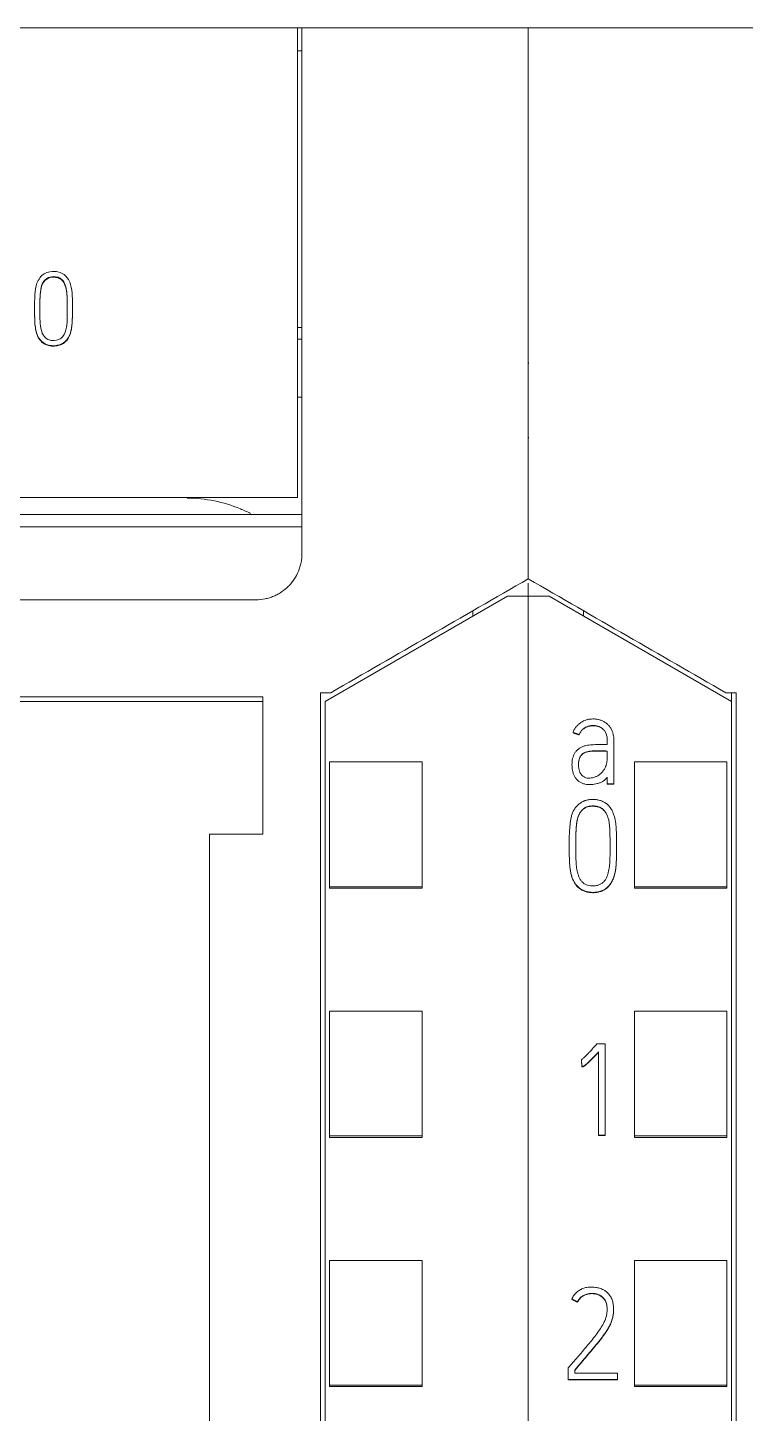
# Model space of a CAD drawing. Header units: millimetres. Extents: x 4134 to 7422, y 1400 to 3585.
# Drawn here: x 6031.81 to 6047.35, y 3342.76 to 3372.78 of the extents above; entities that cross this region are included whole.
import ezdxf

# ---------------------------------------------------------------- set-up
doc = ezdxf.new("R2010")
doc.units = ezdxf.units.MM
doc.layers.add('000-PI-Oprema', color=30, linetype='Continuous', lineweight=5)

# ---------------------------------------------------------------- blocks, each defined once
blk = doc.blocks.new('S7-1500 DQ HF - 6ES7522-1BL01-0AB0')
at = {"layer": '000-PI-Oprema', "color": 0, "linetype": 'ByBlock', "lineweight": 0}
for p, q in [((4.9, 147), (0, 147)), ((0, 134.961), (0, 134.681)), ((0, 134.681), (0, 21.262)), ((0.45, 134.681), (0, 134.681)), ((0.45, 134.681), (4.4, 132.4)), ((1.2, 134.248), (1.2, 134.365)), ((4.5, 132.586), (4.278, 132.586)), ((4.5, 132.586), (4.278, 132.586)), ((4.4, 132.586), (4.4, 132.4)), ((4.4, 132.4), (4.4, 23.585)), ((0.97, 131.724), (0.97, 131.717)), ((1.103, 131.679), (1.103, 131.673)), ((1.854, 131.523), (1.854, 131.529)), ((1.711, 131.324), (1.711, 131.186)), ((0.947, 131.034), (0.947, 131.028)), ((2.3, 128.383), (2.3, 131.086)), ((4.3, 131.086), (2.3, 131.086)), ((4.3, 128.383), (4.3, 131.086)), ((1.711, 130.755), (1.711, 130.612)), ((1.711, 130.612), (1.711, 130.605)), ((1.711, 130.612), (1.852, 130.612)), ((1.852, 130.605), (1.711, 130.605)), ((1.852, 130.612), (1.852, 130.605)), ((0.888, 129.28), (0.888, 129.273)), ((1.912, 129.232), (1.912, 129.238)), ((2.3, 128.349), (2.3, 128.383)), ((4.3, 128.383), (2.3, 128.383)), ((4.3, 128.349), (2.3, 128.349)), ((4.3, 128.349), (4.3, 128.383)), ((2.3, 122.981), (2.3, 125.684)), ((4.3, 125.684), (2.3, 125.684)), ((4.3, 122.981), (4.3, 125.684)), ((1.664, 124.977), (1.489, 124.977)), ((1.664, 122.995), (1.664, 124.977)), ((1.153, 124.632), (1.153, 124.626)), ((1.525, 124.806), (1.525, 122.995)), ((1.161, 124.485), (1.161, 124.479)), ((1.525, 122.995), (1.525, 122.989)), ((1.525, 122.995), (1.664, 122.995)), ((1.664, 122.989), (1.525, 122.989)), ((1.664, 122.995), (1.664, 122.989)), ((4.3, 122.981), (2.3, 122.981)), ((2.3, 122.949), (2.3, 122.981)), ((4.3, 122.949), (2.3, 122.949)), ((4.3, 122.949), (4.3, 122.981)), ((2.3, 117.58), (2.3, 120.283)), ((4.3, 120.283), (2.3, 120.283)), ((4.3, 117.58), (4.3, 120.283)), ((0.942, 119.448), (0.942, 119.442)), ((1.067, 119.385), (1.067, 119.378)), ((1.849, 119.217), (1.849, 119.223)), ((0.867, 117.957), (0.867, 117.703)), ((1.006, 117.841), (1.006, 117.907)), ((1.933, 117.841), (1.006, 117.841)), ((1.933, 117.703), (1.933, 117.841)), ((0.867, 117.703), (1.933, 117.703)), ((0.867, 117.703), (0.867, 117.697)), ((1.933, 117.697), (0.867, 117.697)), ((1.933, 117.703), (1.933, 117.697)), ((4.3, 117.58), (2.3, 117.58)), ((2.3, 117.549), (2.3, 117.58)), ((4.3, 117.549), (2.3, 117.549)), ((4.3, 117.549), (4.3, 117.58))]:
    blk.add_line(p, q, dxfattribs=at)
blk.add_polyline3d([(0.97, 131.717, 0), (0.973, 131.717, 0), (0.975, 131.716, 0), (0.978, 131.715, 0), (0.981, 131.714, 0), (0.983, 131.713, 0), (0.986, 131.712, 0), (0.989, 131.711, 0), (0.991, 131.71, 0), (0.994, 131.709, 0), (0.997, 131.709, 0), (0.999, 131.708, 0), (1.002, 131.707, 0), (1.005, 131.706, 0), (1.007, 131.705, 0), (1.01, 131.704, 0), (1.013, 131.703, 0), (1.015, 131.702, 0), (1.018, 131.702, 0), (1.021, 131.701, 0), (1.023, 131.7, 0), (1.026, 131.699, 0), (1.029, 131.698, 0), (1.031, 131.697, 0), (1.034, 131.696, 0), (1.037, 131.695, 0), (1.039, 131.694, 0), (1.042, 131.694, 0), (1.045, 131.693, 0), (1.047, 131.692, 0), (1.05, 131.691, 0), (1.053, 131.69, 0), (1.055, 131.689, 0), (1.058, 131.688, 0), (1.061, 131.687, 0), (1.063, 131.687, 0), (1.066, 131.686, 0), (1.069, 131.685, 0), (1.071, 131.684, 0), (1.074, 131.683, 0), (1.077, 131.682, 0), (1.079, 131.681, 0), (1.082, 131.68, 0), (1.085, 131.679, 0), (1.087, 131.679, 0), (1.09, 131.678, 0), (1.093, 131.677, 0), (1.095, 131.676, 0), (1.098, 131.675, 0), (1.101, 131.674, 0), (1.103, 131.673, 0)], dxfattribs=at)
for points, knots in [([(0, 147), (0, 145.915), (0, 142.31), (0, 138.328), (0, 135.43), (0, 135.056)], [0, 0, 0, 0, 0.272684, 0.906013, 1, 1, 1, 1]), ([(4.5, 132.586), (4.5, 129.542), (4.5, 119.972), (4.5, 105.802), (4.5, 91.235), (4.5, 77.025), (4.5, 62.731), (4.5, 47.245), (4.5, 34.605), (4.5, 26.64), (4.5, 23.299)], [0, 0, 0, 0, 0.083934, 0.263736, 0.389889, 0.484142, 0.653794, 0.78188, 0.908517, 1, 1, 1, 1]), ([(1.852, 130.612), (1.852, 130.704), (1.852, 130.797), (1.852, 130.936), (1.852, 130.983), (1.852, 131.076), (1.852, 131.122), (1.852, 131.191), (1.852, 131.215), (1.852, 131.261), (1.852, 131.307), (1.851, 131.354), (1.852, 131.4), (1.852, 131.423), (1.854, 131.493), (1.856, 131.539), (1.852, 131.609), (1.849, 131.632), (1.841, 131.678), (1.836, 131.7), (1.822, 131.745), (1.814, 131.766), (1.798, 131.797), (1.792, 131.808), (1.78, 131.827), (1.774, 131.837), (1.753, 131.865), (1.738, 131.882), (1.712, 131.906), (1.704, 131.914), (1.685, 131.928), (1.676, 131.935), (1.647, 131.955), (1.627, 131.966), (1.595, 131.981), (1.584, 131.985), (1.562, 131.993), (1.551, 131.997), (1.517, 132.006), (1.494, 132.011), (1.46, 132.016), (1.448, 132.017), (1.425, 132.019), (1.413, 132.019), (1.378, 132.019), (1.355, 132.017), (1.32, 132.012), (1.309, 132.01), (1.286, 132.005), (1.275, 132.002), (1.219, 131.986), (1.177, 131.966), (1.118, 131.927), (1.1, 131.913), (1.066, 131.882), (1.05, 131.865), (1.028, 131.837), (1.022, 131.828), (1.009, 131.808), (0.991, 131.778), (0.978, 131.746), (0.97, 131.724)], [0, 0, 0, 0, 0.125, 0.125, 0.1875, 0.1875, 0.25, 0.25, 0.28125, 0.28125, 0.3125, 0.34375, 0.34375, 0.375, 0.375, 0.4375, 0.4375, 0.46875, 0.46875, 0.5, 0.5, 0.53125, 0.53125, 0.546875, 0.546875, 0.5625, 0.5625, 0.59375, 0.59375, 0.609375, 0.609375, 0.625, 0.625, 0.65625, 0.65625, 0.671875, 0.671875, 0.6875, 0.6875, 0.71875, 0.71875, 0.734375, 0.734375, 0.75, 0.75, 0.78125, 0.78125, 0.796875, 0.796875, 0.8125, 0.8125, 0.875, 0.875, 0.90625, 0.90625, 0.9375, 0.9375, 0.953125, 0.953125, 0.96875, 1, 1, 1, 1]), ([(1.103, 131.679), (1.11, 131.699), (1.118, 131.717), (1.134, 131.744), (1.14, 131.752), (1.152, 131.769), (1.159, 131.776), (1.181, 131.798), (1.197, 131.81), (1.231, 131.833), (1.249, 131.842), (1.287, 131.858), (1.306, 131.864), (1.347, 131.873), (1.367, 131.876), (1.397, 131.878), (1.408, 131.878), (1.428, 131.877), (1.438, 131.876), (1.469, 131.873), (1.489, 131.869), (1.518, 131.86), (1.528, 131.857), (1.547, 131.849), (1.556, 131.845), (1.583, 131.83), (1.6, 131.818), (1.623, 131.798), (1.631, 131.791), (1.645, 131.776), (1.657, 131.76), (1.668, 131.743), (1.678, 131.725), (1.683, 131.716), (1.695, 131.687), (1.7, 131.668), (1.706, 131.638), (1.707, 131.628), (1.709, 131.607), (1.71, 131.597), (1.711, 131.566), (1.711, 131.546), (1.711, 131.505), (1.711, 131.485), (1.711, 131.464)], [0, 0, 0, 0, 0.0625, 0.0625, 0.09375, 0.09375, 0.125, 0.125, 0.1875, 0.1875, 0.25, 0.25, 0.3125, 0.3125, 0.375, 0.375, 0.40625, 0.40625, 0.4375, 0.4375, 0.5, 0.5, 0.53125, 0.53125, 0.5625, 0.5625, 0.625, 0.625, 0.65625, 0.65625, 0.6875, 0.71875, 0.71875, 0.75, 0.75, 0.8125, 0.8125, 0.84375, 0.84375, 0.875, 0.875, 0.9375, 0.9375, 1, 1, 1, 1]), ([(1.711, 131.551), (1.711, 131.561), (1.711, 131.57), (1.71, 131.59), (1.709, 131.601), (1.707, 131.621), (1.706, 131.631), (1.7, 131.661), (1.695, 131.681), (1.683, 131.709), (1.679, 131.718), (1.669, 131.736), (1.658, 131.753), (1.645, 131.769), (1.631, 131.784), (1.624, 131.792), (1.601, 131.812), (1.584, 131.824), (1.557, 131.838), (1.548, 131.842), (1.529, 131.85), (1.509, 131.857), (1.489, 131.862), (1.469, 131.866), (1.459, 131.868), (1.428, 131.871), (1.408, 131.872), (1.377, 131.87), (1.367, 131.869), (1.347, 131.867), (1.337, 131.865), (1.307, 131.858), (1.287, 131.852), (1.259, 131.84), (1.25, 131.836), (1.231, 131.826), (1.222, 131.821), (1.197, 131.804), (1.181, 131.792), (1.159, 131.77), (1.152, 131.762), (1.14, 131.746), (1.128, 131.729), (1.119, 131.711), (1.11, 131.693), (1.107, 131.683), (1.103, 131.673)], [0, 0, 0, 0, 0.033132, 0.033132, 0.067663, 0.067663, 0.102194, 0.102194, 0.171256, 0.171256, 0.205787, 0.205787, 0.240318, 0.274849, 0.274849, 0.30938, 0.30938, 0.378442, 0.378442, 0.412973, 0.412973, 0.447504, 0.482035, 0.482035, 0.516566, 0.516566, 0.585628, 0.585628, 0.620159, 0.620159, 0.65469, 0.65469, 0.723752, 0.723752, 0.758283, 0.758283, 0.792814, 0.792814, 0.861876, 0.861876, 0.896407, 0.896407, 0.930938, 0.965469, 0.965469, 1, 1, 1, 1]), ([(1.711, 131.464), (1.667, 131.465), (1.623, 131.465), (1.556, 131.465), (1.534, 131.464), (1.49, 131.464), (1.446, 131.463), (1.402, 131.461), (1.358, 131.457), (1.336, 131.455), (1.293, 131.449), (1.271, 131.446), (1.239, 131.438), (1.228, 131.436), (1.207, 131.429), (1.196, 131.426), (1.165, 131.414), (1.146, 131.405), (1.108, 131.383), (1.09, 131.37), (1.057, 131.341), (1.041, 131.326), (1.015, 131.292), (1.003, 131.273), (0.984, 131.233), (0.976, 131.213), (0.963, 131.171), (0.958, 131.15), (0.953, 131.118), (0.951, 131.107), (0.949, 131.085), (0.947, 131.052), (0.947, 131.02), (0.949, 130.977), (0.951, 130.955), (0.955, 130.923), (0.957, 130.912), (0.961, 130.89), (0.964, 130.88), (0.972, 130.848), (0.979, 130.827), (0.992, 130.797), (0.996, 130.787), (1.007, 130.768), (1.012, 130.758), (1.03, 130.731), (1.044, 130.714), (1.067, 130.69), (1.075, 130.683), (1.092, 130.669), (1.101, 130.662), (1.128, 130.644), (1.148, 130.634), (1.178, 130.622), (1.189, 130.618), (1.21, 130.612), (1.221, 130.609), (1.253, 130.602), (1.275, 130.599), (1.318, 130.597), (1.341, 130.597), (1.385, 130.6), (1.406, 130.602), (1.45, 130.609), (1.471, 130.613), (1.503, 130.62), (1.514, 130.623), (1.535, 130.629), (1.546, 130.633), (1.577, 130.644), (1.596, 130.653), (1.624, 130.671), (1.633, 130.677), (1.651, 130.691), (1.659, 130.698), (1.683, 130.721), (1.697, 130.738), (1.711, 130.755)], [0, 0, 0, 0, 0.0625, 0.0625, 0.09375, 0.09375, 0.125, 0.15625, 0.15625, 0.1875, 0.1875, 0.21875, 0.21875, 0.234375, 0.234375, 0.25, 0.25, 0.28125, 0.28125, 0.3125, 0.3125, 0.34375, 0.34375, 0.375, 0.375, 0.40625, 0.40625, 0.4375, 0.4375, 0.453125, 0.453125, 0.46875, 0.5, 0.5, 0.53125, 0.53125, 0.546875, 0.546875, 0.5625, 0.5625, 0.59375, 0.59375, 0.609375, 0.609375, 0.625, 0.625, 0.65625, 0.65625, 0.671875, 0.671875, 0.6875, 0.6875, 0.71875, 0.71875, 0.734375, 0.734375, 0.75, 0.75, 0.78125, 0.78125, 0.8125, 0.8125, 0.84375, 0.84375, 0.875, 0.875, 0.890625, 0.890625, 0.90625, 0.90625, 0.9375, 0.9375, 0.953125, 0.953125, 0.96875, 0.96875, 1, 1, 1, 1]), ([(1.711, 131.186), (1.712, 131.146), (1.708, 131.107), (1.698, 131.06), (1.696, 131.05), (1.691, 131.031), (1.688, 131.022), (1.678, 130.994), (1.671, 130.976), (1.654, 130.941), (1.644, 130.924), (1.628, 130.9), (1.622, 130.892), (1.61, 130.876), (1.603, 130.869), (1.583, 130.847), (1.569, 130.833), (1.539, 130.809), (1.522, 130.798), (1.497, 130.784), (1.488, 130.779), (1.47, 130.771), (1.461, 130.767), (1.433, 130.756), (1.414, 130.75), (1.376, 130.741), (1.356, 130.738), (1.327, 130.736), (1.317, 130.736), (1.297, 130.736), (1.287, 130.737), (1.258, 130.742), (1.239, 130.748), (1.212, 130.761), (1.203, 130.765), (1.187, 130.776), (1.179, 130.782), (1.165, 130.796), (1.158, 130.803), (1.145, 130.818), (1.14, 130.826), (1.129, 130.843), (1.124, 130.852), (1.116, 130.87), (1.113, 130.879), (1.103, 130.907), (1.099, 130.926), (1.094, 130.955), (1.093, 130.965), (1.09, 130.984), (1.086, 131.033), (1.088, 131.081), (1.099, 131.13), (1.102, 131.139), (1.107, 131.158), (1.111, 131.168), (1.122, 131.195), (1.132, 131.212), (1.15, 131.236), (1.156, 131.244), (1.17, 131.257), (1.178, 131.264), (1.194, 131.275), (1.203, 131.281), (1.22, 131.29), (1.229, 131.294), (1.257, 131.306), (1.276, 131.311), (1.315, 131.32), (1.334, 131.322), (1.374, 131.326), (1.394, 131.327), (1.433, 131.328), (1.453, 131.328), (1.513, 131.329), (1.552, 131.33), (1.631, 131.329), (1.671, 131.326), (1.711, 131.324)], [0, 0, 0, 0, 0.0625, 0.0625, 0.078125, 0.078125, 0.09375, 0.09375, 0.125, 0.125, 0.15625, 0.15625, 0.171875, 0.171875, 0.1875, 0.1875, 0.21875, 0.21875, 0.25, 0.25, 0.265625, 0.265625, 0.28125, 0.28125, 0.3125, 0.3125, 0.34375, 0.34375, 0.359375, 0.359375, 0.375, 0.375, 0.40625, 0.40625, 0.421875, 0.421875, 0.4375, 0.4375, 0.453125, 0.453125, 0.46875, 0.46875, 0.484375, 0.484375, 0.5, 0.5, 0.53125, 0.53125, 0.546875, 0.546875, 0.5625, 0.625, 0.625, 0.640625, 0.640625, 0.65625, 0.65625, 0.6875, 0.6875, 0.703125, 0.703125, 0.71875, 0.71875, 0.734375, 0.734375, 0.75, 0.75, 0.78125, 0.78125, 0.8125, 0.8125, 0.84375, 0.84375, 0.875, 0.875, 0.9375, 0.9375, 1, 1, 1, 1]), ([(1.711, 131.317), (1.672, 131.32), (1.633, 131.322), (1.556, 131.324), (1.518, 131.323), (1.46, 131.322), (1.441, 131.322), (1.402, 131.321), (1.383, 131.32), (1.344, 131.317), (1.325, 131.315), (1.297, 131.31), (1.287, 131.307), (1.268, 131.302), (1.258, 131.299), (1.23, 131.289), (1.212, 131.281), (1.187, 131.264), (1.179, 131.258), (1.164, 131.245), (1.157, 131.238), (1.144, 131.223), (1.139, 131.215), (1.128, 131.198), (1.123, 131.19), (1.115, 131.172), (1.111, 131.163), (1.105, 131.144), (1.102, 131.134), (1.091, 131.093), (1.088, 131.061), (1.088, 131.028)], [0, 0, 0, 0, 0.14645, 0.14645, 0.292901, 0.292901, 0.366126, 0.366126, 0.439351, 0.439351, 0.512576, 0.512576, 0.549189, 0.549189, 0.585802, 0.585802, 0.659027, 0.659027, 0.695639, 0.695639, 0.732252, 0.732252, 0.768865, 0.768865, 0.805477, 0.805477, 0.84209, 0.84209, 0.878702, 0.878702, 1, 1, 1, 1]), ([(1.229, 130.248), (1.254, 130.257), (1.28, 130.264), (1.333, 130.274), (1.36, 130.276), (1.414, 130.277), (1.441, 130.275), (1.495, 130.268), (1.521, 130.262), (1.573, 130.247), (1.598, 130.238), (1.635, 130.22), (1.647, 130.214), (1.67, 130.2), (1.681, 130.192), (1.713, 130.168), (1.733, 130.15), (1.759, 130.119), (1.767, 130.109), (1.783, 130.087), (1.791, 130.076), (1.812, 130.041), (1.824, 130.017), (1.845, 129.968), (1.854, 129.943), (1.866, 129.905), (1.869, 129.892), (1.876, 129.866), (1.885, 129.827), (1.899, 129.736), (1.905, 129.657), (1.909, 129.551), (1.91, 129.499), (1.912, 129.393), (1.912, 129.34), (1.912, 129.234), (1.912, 129.129), (1.91, 129.023), (1.907, 128.917), (1.905, 128.865), (1.893, 128.76), (1.885, 128.708), (1.868, 128.643), (1.864, 128.63), (1.856, 128.604), (1.851, 128.591), (1.837, 128.553), (1.826, 128.529), (1.808, 128.493), (1.801, 128.481), (1.787, 128.458), (1.78, 128.447), (1.756, 128.414), (1.739, 128.394), (1.71, 128.366), (1.7, 128.357), (1.678, 128.341), (1.667, 128.333), (1.632, 128.312), (1.608, 128.3), (1.57, 128.286), (1.557, 128.282), (1.531, 128.274), (1.518, 128.271), (1.478, 128.264), (1.451, 128.261), (1.397, 128.259), (1.37, 128.26), (1.316, 128.266), (1.289, 128.271), (1.25, 128.281), (1.237, 128.285), (1.212, 128.295), (1.199, 128.3), (1.162, 128.317), (1.139, 128.33), (1.106, 128.354), (1.096, 128.363), (1.076, 128.381), (1.066, 128.391), (1.039, 128.421), (1.023, 128.442), (1.001, 128.477), (0.994, 128.488), (0.981, 128.512), (0.975, 128.524), (0.958, 128.561), (0.949, 128.586), (0.937, 128.624), (0.933, 128.637), (0.927, 128.664), (0.924, 128.677), (0.915, 128.716), (0.911, 128.743), (0.893, 128.875), (0.891, 128.982), (0.888, 129.142), (0.888, 129.195), (0.888, 129.302), (0.888, 129.355), (0.889, 129.462), (0.89, 129.515), (0.895, 129.621), (0.899, 129.674), (0.91, 129.78), (0.917, 129.833), (0.935, 129.911), (0.943, 129.937), (0.956, 129.976), (0.962, 129.988), (0.973, 130.013), (0.979, 130.025), (0.998, 130.061), (1.014, 130.084), (1.04, 130.116), (1.049, 130.126), (1.068, 130.146), (1.078, 130.155), (1.109, 130.182), (1.131, 130.198), (1.166, 130.219), (1.178, 130.226), (1.197, 130.234), (1.206, 130.239), (1.216, 130.243), (1.222, 130.245), (1.226, 130.247), (1.229, 130.248)], [0, 0, 0, 0, 0.015625, 0.015625, 0.03125, 0.03125, 0.046875, 0.046875, 0.0625, 0.0625, 0.078125, 0.078125, 0.085938, 0.085938, 0.09375, 0.09375, 0.109375, 0.109375, 0.117188, 0.117188, 0.125, 0.125, 0.140625, 0.140625, 0.15625, 0.15625, 0.164063, 0.164063, 0.171875, 0.1875, 0.21875, 0.21875, 0.25, 0.25, 0.28125, 0.28125, 0.3125, 0.34375, 0.34375, 0.375, 0.375, 0.40625, 0.40625, 0.414063, 0.414063, 0.421875, 0.421875, 0.4375, 0.4375, 0.445313, 0.445313, 0.453125, 0.453125, 0.46875, 0.46875, 0.476562, 0.476562, 0.484375, 0.484375, 0.5, 0.5, 0.507812, 0.507812, 0.515625, 0.515625, 0.53125, 0.53125, 0.546875, 0.546875, 0.5625, 0.5625, 0.570312, 0.570312, 0.578125, 0.578125, 0.59375, 0.59375, 0.601562, 0.601562, 0.609375, 0.609375, 0.625, 0.625, 0.632812, 0.632812, 0.640625, 0.640625, 0.65625, 0.65625, 0.664062, 0.664062, 0.671875, 0.671875, 0.6875, 0.6875, 0.75, 0.75, 0.78125, 0.78125, 0.8125, 0.8125, 0.84375, 0.84375, 0.875, 0.875, 0.90625, 0.90625, 0.921875, 0.921875, 0.929687, 0.929687, 0.9375, 0.9375, 0.953125, 0.953125, 0.960937, 0.960937, 0.96875, 0.96875, 0.984375, 0.984375, 0.992188, 0.992188, 0.996094, 0.998047, 0.998047, 1, 1, 1, 1]), ([(1.572, 130.095), (1.592, 130.084), (1.609, 130.071), (1.641, 130.04), (1.656, 130.022), (1.681, 129.985), (1.692, 129.966), (1.711, 129.926), (1.719, 129.905), (1.741, 129.841), (1.749, 129.798), (1.758, 129.732), (1.76, 129.71), (1.763, 129.665), (1.764, 129.643), (1.77, 129.532), (1.772, 129.443), (1.774, 129.265), (1.773, 129.176), (1.771, 129.042), (1.77, 128.975), (1.767, 128.909), (1.763, 128.864), (1.761, 128.842), (1.753, 128.776), (1.745, 128.732), (1.728, 128.668), (1.722, 128.646), (1.706, 128.604), (1.698, 128.583), (1.682, 128.554), (1.677, 128.544), (1.665, 128.525), (1.658, 128.516), (1.637, 128.49), (1.621, 128.474), (1.594, 128.454), (1.585, 128.448), (1.565, 128.437), (1.555, 128.432), (1.534, 128.423), (1.524, 128.419), (1.502, 128.413), (1.491, 128.41), (1.458, 128.403), (1.436, 128.401), (1.403, 128.4), (1.391, 128.4), (1.369, 128.401), (1.358, 128.402), (1.324, 128.406), (1.303, 128.411), (1.27, 128.421), (1.26, 128.425), (1.239, 128.434), (1.219, 128.445), (1.201, 128.457), (1.183, 128.471), (1.175, 128.479), (1.159, 128.495), (1.152, 128.503), (1.139, 128.521), (1.132, 128.531), (1.115, 128.559), (1.106, 128.58), (1.089, 128.621), (1.082, 128.642), (1.07, 128.685), (1.064, 128.706), (1.055, 128.75), (1.044, 128.815), (1.039, 128.88), (1.031, 129.012), (1.029, 129.099), (1.029, 129.231), (1.03, 129.275), (1.03, 129.363), (1.03, 129.407), (1.032, 129.495), (1.033, 129.539), (1.037, 129.626), (1.039, 129.67), (1.048, 129.758), (1.054, 129.801), (1.067, 129.855), (1.069, 129.866), (1.076, 129.887), (1.079, 129.897), (1.091, 129.928), (1.1, 129.948), (1.121, 129.986), (1.134, 130.004), (1.162, 130.039), (1.177, 130.054), (1.202, 130.076), (1.211, 130.082), (1.23, 130.094), (1.239, 130.1), (1.259, 130.109), (1.27, 130.114), (1.291, 130.121), (1.301, 130.124), (1.334, 130.13), (1.356, 130.133), (1.389, 130.134), (1.4, 130.134), (1.422, 130.133), (1.433, 130.132), (1.466, 130.128), (1.488, 130.125), (1.52, 130.117), (1.531, 130.113), (1.547, 130.107), (1.554, 130.104), (1.562, 130.101), (1.567, 130.098), (1.569, 130.097), (1.572, 130.095)], [0, 0, 0, 0, 0.015625, 0.015625, 0.03125, 0.03125, 0.046875, 0.046875, 0.0625, 0.0625, 0.09375, 0.09375, 0.109375, 0.109375, 0.125, 0.125, 0.1875, 0.1875, 0.25, 0.25, 0.28125, 0.296875, 0.296875, 0.3125, 0.3125, 0.34375, 0.34375, 0.359375, 0.359375, 0.375, 0.375, 0.382813, 0.382813, 0.390625, 0.390625, 0.40625, 0.40625, 0.414063, 0.414063, 0.421875, 0.421875, 0.429688, 0.429688, 0.4375, 0.4375, 0.453125, 0.453125, 0.460938, 0.460938, 0.46875, 0.46875, 0.484375, 0.484375, 0.492188, 0.492188, 0.5, 0.507813, 0.507813, 0.515625, 0.515625, 0.523438, 0.523438, 0.53125, 0.53125, 0.546875, 0.546875, 0.5625, 0.5625, 0.578125, 0.578125, 0.59375, 0.625, 0.625, 0.6875, 0.6875, 0.71875, 0.71875, 0.75, 0.75, 0.78125, 0.78125, 0.8125, 0.8125, 0.84375, 0.84375, 0.851563, 0.851563, 0.859375, 0.859375, 0.875, 0.875, 0.890625, 0.890625, 0.90625, 0.90625, 0.914063, 0.914063, 0.921875, 0.921875, 0.929688, 0.929688, 0.9375, 0.9375, 0.953125, 0.953125, 0.960938, 0.960938, 0.96875, 0.96875, 0.984375, 0.984375, 0.992188, 0.992188, 0.996094, 0.998047, 0.998047, 1, 1, 1, 1]), ([(1.572, 130.089), (1.552, 130.1), (1.531, 130.108), (1.499, 130.116), (1.488, 130.118), (1.466, 130.122), (1.455, 130.123), (1.421, 130.127), (1.399, 130.128), (1.355, 130.126), (1.332, 130.124), (1.299, 130.117), (1.288, 130.114), (1.267, 130.107), (1.257, 130.102), (1.237, 130.092), (1.227, 130.087), (1.208, 130.074), (1.2, 130.067), (1.182, 130.053), (1.174, 130.045), (1.159, 130.029), (1.152, 130.02), (1.131, 129.994), (1.118, 129.975), (1.102, 129.946), (1.098, 129.936), (1.088, 129.915), (1.084, 129.905), (1.073, 129.873), (1.067, 129.852), (1.052, 129.787), (1.047, 129.743), (1.039, 129.655), (1.036, 129.611), (1.032, 129.522), (1.031, 129.478), (1.03, 129.389), (1.03, 129.345), (1.03, 129.262), (1.029, 129.223), (1.029, 129.184)], [0, 0, 0, 0, 0.050638, 0.050638, 0.075957, 0.075957, 0.101276, 0.101276, 0.151914, 0.151914, 0.202552, 0.202552, 0.227871, 0.227871, 0.25319, 0.25319, 0.278509, 0.278509, 0.303828, 0.303828, 0.329147, 0.329147, 0.354466, 0.354466, 0.405104, 0.405104, 0.430423, 0.430423, 0.455742, 0.455742, 0.50638, 0.50638, 0.607656, 0.607656, 0.708933, 0.708933, 0.810209, 0.810209, 0.911485, 0.911485, 1, 1, 1, 1]), ([(1.773, 129.28), (1.773, 129.305), (1.773, 129.33), (1.772, 129.443), (1.77, 129.532), (1.763, 129.664), (1.76, 129.708), (1.749, 129.795), (1.74, 129.838), (1.719, 129.9), (1.71, 129.921), (1.696, 129.951), (1.691, 129.96), (1.68, 129.98), (1.668, 129.999), (1.655, 130.016), (1.641, 130.033), (1.633, 130.042), (1.617, 130.057), (1.609, 130.064), (1.595, 130.074), (1.591, 130.078), (1.582, 130.084), (1.577, 130.087), (1.572, 130.089)], [0, 0, 0, 0, 0.086827, 0.086827, 0.391218, 0.391218, 0.543414, 0.543414, 0.695609, 0.695609, 0.771707, 0.771707, 0.809756, 0.809756, 0.847805, 0.885853, 0.885853, 0.923902, 0.923902, 0.961951, 0.961951, 0.980976, 0.980976, 1, 1, 1, 1]), ([(0.888, 129.273), (0.888, 129.211), (0.888, 129.148), (0.89, 129.032), (0.891, 128.978), (0.896, 128.872), (0.9, 128.818), (0.914, 128.712), (0.924, 128.659), (0.944, 128.595), (0.948, 128.582), (0.958, 128.557), (0.963, 128.545), (0.979, 128.508), (0.992, 128.485), (1.013, 128.451), (1.02, 128.44), (1.037, 128.418), (1.045, 128.408), (1.072, 128.378), (1.092, 128.359), (1.124, 128.335), (1.135, 128.328), (1.158, 128.314), (1.17, 128.307), (1.207, 128.29), (1.232, 128.28), (1.271, 128.269), (1.284, 128.266), (1.311, 128.261), (1.324, 128.259), (1.364, 128.254), (1.391, 128.253), (1.431, 128.254), (1.445, 128.255), (1.472, 128.257), (1.485, 128.259), (1.525, 128.266), (1.551, 128.273), (1.589, 128.286), (1.601, 128.292), (1.626, 128.303), (1.638, 128.309), (1.673, 128.33), (1.694, 128.345), (1.724, 128.373), (1.734, 128.383), (1.752, 128.403), (1.769, 128.424), (1.784, 128.446), (1.798, 128.469), (1.805, 128.481), (1.823, 128.516), (1.834, 128.541), (1.854, 128.591), (1.862, 128.616), (1.876, 128.668), (1.882, 128.694), (1.892, 128.747), (1.895, 128.773), (1.904, 128.853), (1.907, 128.906), (1.91, 129.012), (1.911, 129.065), (1.912, 129.156), (1.912, 129.194), (1.912, 129.232)], [0, 0, 0, 0, 0.073866, 0.073866, 0.136839, 0.136839, 0.199811, 0.199811, 0.262783, 0.262783, 0.278526, 0.278526, 0.29427, 0.29427, 0.325756, 0.325756, 0.341499, 0.341499, 0.357242, 0.357242, 0.388728, 0.388728, 0.404471, 0.404471, 0.420214, 0.420214, 0.4517, 0.4517, 0.467443, 0.467443, 0.483186, 0.483186, 0.514673, 0.514673, 0.530416, 0.530416, 0.546159, 0.546159, 0.577645, 0.577645, 0.593388, 0.593388, 0.609131, 0.609131, 0.640617, 0.640617, 0.65636, 0.65636, 0.672103, 0.687846, 0.687846, 0.703589, 0.703589, 0.735076, 0.735076, 0.766562, 0.766562, 0.798048, 0.798048, 0.829534, 0.829534, 0.892506, 0.892506, 0.955479, 0.955479, 1, 1, 1, 1]), ([(1.489, 124.977), (1.462, 124.947), (1.435, 124.917), (1.381, 124.858), (1.353, 124.829), (1.312, 124.785), (1.298, 124.77), (1.271, 124.741), (1.256, 124.727), (1.228, 124.699), (1.213, 124.685), (1.183, 124.658), (1.168, 124.645), (1.153, 124.632)], [0, 0, 0, 0, 0.25, 0.25, 0.5, 0.5, 0.625, 0.625, 0.75, 0.75, 0.875, 0.875, 1, 1, 1, 1]), ([(1.161, 124.485), (1.167, 124.485), (1.172, 124.486), (1.182, 124.488), (1.187, 124.49), (1.197, 124.493), (1.201, 124.495), (1.21, 124.5), (1.214, 124.503), (1.227, 124.512), (1.235, 124.518), (1.251, 124.531), (1.259, 124.538), (1.282, 124.558), (1.297, 124.572), (1.326, 124.6), (1.341, 124.614), (1.384, 124.658), (1.413, 124.687), (1.469, 124.746), (1.497, 124.776), (1.525, 124.806)], [0, 0, 0, 0, 0.03125, 0.03125, 0.0625, 0.0625, 0.09375, 0.09375, 0.125, 0.125, 0.1875, 0.1875, 0.25, 0.25, 0.375, 0.375, 0.5, 0.5, 0.75, 0.75, 1, 1, 1, 1]), ([(1.525, 124.799), (1.497, 124.77), (1.469, 124.74), (1.413, 124.681), (1.384, 124.651), (1.341, 124.608), (1.326, 124.594), (1.297, 124.565), (1.282, 124.552), (1.259, 124.531), (1.251, 124.525), (1.235, 124.512), (1.227, 124.506), (1.214, 124.497), (1.21, 124.494), (1.201, 124.489), (1.197, 124.487), (1.187, 124.483), (1.182, 124.482), (1.172, 124.48), (1.167, 124.479), (1.161, 124.479)], [0, 0, 0, 0, 0.25, 0.25, 0.5, 0.5, 0.625, 0.625, 0.75, 0.75, 0.8125, 0.8125, 0.875, 0.875, 0.90625, 0.90625, 0.9375, 0.9375, 0.96875, 0.96875, 1, 1, 1, 1]), ([(1.067, 119.385), (1.079, 119.408), (1.092, 119.43), (1.116, 119.46), (1.125, 119.47), (1.144, 119.488), (1.154, 119.496), (1.185, 119.519), (1.208, 119.531), (1.256, 119.551), (1.281, 119.558), (1.319, 119.565), (1.332, 119.567), (1.358, 119.569), (1.371, 119.57), (1.41, 119.569), (1.436, 119.566), (1.473, 119.558), (1.486, 119.555), (1.511, 119.546), (1.523, 119.541), (1.558, 119.525), (1.58, 119.511), (1.61, 119.487), (1.62, 119.478), (1.638, 119.459), (1.646, 119.449), (1.657, 119.433), (1.661, 119.428), (1.667, 119.416), (1.676, 119.399), (1.683, 119.381), (1.691, 119.357), (1.695, 119.344), (1.7, 119.319), (1.702, 119.306), (1.705, 119.28), (1.707, 119.267), (1.708, 119.242), (1.708, 119.229), (1.708, 119.203), (1.708, 119.19), (1.706, 119.164), (1.704, 119.151), (1.699, 119.113), (1.694, 119.088), (1.684, 119.051), (1.681, 119.038), (1.672, 119.014), (1.668, 119.002), (1.653, 118.966), (1.642, 118.943), (1.618, 118.897), (1.606, 118.875), (1.579, 118.832), (1.565, 118.81), (1.523, 118.746), (1.493, 118.705), (1.4, 118.582), (1.335, 118.502), (1.236, 118.384), (1.203, 118.345), (1.136, 118.267), (1.103, 118.228), (1.036, 118.151), (1.002, 118.112), (0.935, 118.035), (0.901, 117.996), (0.867, 117.957)], [0, 0, 0, 0, 0.03125, 0.03125, 0.046875, 0.046875, 0.0625, 0.0625, 0.09375, 0.09375, 0.125, 0.125, 0.140625, 0.140625, 0.15625, 0.15625, 0.1875, 0.1875, 0.203125, 0.203125, 0.21875, 0.21875, 0.25, 0.25, 0.265625, 0.265625, 0.28125, 0.28125, 0.289063, 0.289063, 0.296875, 0.3125, 0.3125, 0.328125, 0.328125, 0.34375, 0.34375, 0.359375, 0.359375, 0.375, 0.375, 0.390625, 0.390625, 0.40625, 0.40625, 0.4375, 0.4375, 0.453125, 0.453125, 0.46875, 0.46875, 0.5, 0.5, 0.53125, 0.53125, 0.5625, 0.5625, 0.625, 0.625, 0.75, 0.75, 0.8125, 0.8125, 0.875, 0.875, 0.9375, 0.9375, 1, 1, 1, 1]), ([(1.006, 117.907), (1.045, 117.953), (1.084, 117.999), (1.162, 118.091), (1.201, 118.136), (1.279, 118.228), (1.318, 118.273), (1.396, 118.365), (1.434, 118.412), (1.51, 118.505), (1.548, 118.552), (1.603, 118.624), (1.621, 118.648), (1.656, 118.697), (1.673, 118.721), (1.706, 118.771), (1.722, 118.797), (1.753, 118.849), (1.767, 118.875), (1.786, 118.916), (1.792, 118.93), (1.803, 118.958), (1.808, 118.972), (1.822, 119.015), (1.829, 119.044), (1.841, 119.103), (1.845, 119.133), (1.848, 119.178), (1.849, 119.193), (1.85, 119.223), (1.849, 119.238), (1.847, 119.283), (1.844, 119.313), (1.836, 119.357), (1.833, 119.372), (1.825, 119.401), (1.821, 119.416), (1.81, 119.444), (1.804, 119.458), (1.791, 119.485), (1.784, 119.498), (1.772, 119.517), (1.767, 119.523), (1.758, 119.535), (1.754, 119.541), (1.739, 119.559), (1.729, 119.57), (1.708, 119.591), (1.696, 119.601), (1.679, 119.615), (1.672, 119.619), (1.66, 119.628), (1.653, 119.632), (1.62, 119.651), (1.592, 119.663), (1.549, 119.678), (1.535, 119.683), (1.506, 119.691), (1.491, 119.694), (1.461, 119.699), (1.446, 119.701), (1.416, 119.704), (1.401, 119.704), (1.37, 119.705), (1.355, 119.705), (1.325, 119.704), (1.31, 119.703), (1.264, 119.697), (1.235, 119.691), (1.192, 119.678), (1.177, 119.672), (1.157, 119.663), (1.15, 119.66), (1.136, 119.653), (1.129, 119.649), (1.097, 119.631), (1.072, 119.613), (1.038, 119.583), (1.027, 119.572), (1.007, 119.55), (0.997, 119.538), (0.97, 119.502), (0.955, 119.476), (0.942, 119.448)], [0, 0, 0, 0, 0.0625, 0.0625, 0.125, 0.125, 0.1875, 0.1875, 0.25, 0.25, 0.3125, 0.3125, 0.34375, 0.34375, 0.375, 0.375, 0.40625, 0.40625, 0.4375, 0.4375, 0.453125, 0.453125, 0.46875, 0.46875, 0.5, 0.5, 0.53125, 0.53125, 0.546875, 0.546875, 0.5625, 0.5625, 0.59375, 0.59375, 0.609375, 0.609375, 0.625, 0.625, 0.640625, 0.640625, 0.65625, 0.65625, 0.664062, 0.664062, 0.671875, 0.671875, 0.6875, 0.6875, 0.703125, 0.703125, 0.710937, 0.710937, 0.71875, 0.71875, 0.75, 0.75, 0.765625, 0.765625, 0.78125, 0.78125, 0.796875, 0.796875, 0.8125, 0.8125, 0.828125, 0.828125, 0.84375, 0.84375, 0.875, 0.875, 0.890625, 0.890625, 0.898438, 0.898438, 0.90625, 0.90625, 0.9375, 0.9375, 0.953125, 0.953125, 0.96875, 0.96875, 1, 1, 1, 1]), ([(1.708, 119.214), (1.708, 119.224), (1.708, 119.235), (1.707, 119.258), (1.706, 119.271), (1.703, 119.296), (1.701, 119.309), (1.696, 119.334), (1.692, 119.347), (1.685, 119.372), (1.68, 119.384), (1.672, 119.401), (1.669, 119.407), (1.662, 119.419), (1.659, 119.424), (1.641, 119.451), (1.623, 119.47), (1.598, 119.491), (1.592, 119.495), (1.582, 119.502), (1.566, 119.513), (1.537, 119.529), (1.513, 119.539), (1.488, 119.548), (1.476, 119.551), (1.438, 119.56), (1.412, 119.563), (1.36, 119.564), (1.334, 119.562), (1.295, 119.555), (1.283, 119.552), (1.257, 119.544), (1.245, 119.54), (1.221, 119.53), (1.209, 119.525), (1.186, 119.513), (1.175, 119.506), (1.143, 119.483), (1.125, 119.465), (1.101, 119.434), (1.093, 119.424), (1.079, 119.402), (1.073, 119.39), (1.067, 119.378)], [0, 0, 0, 0, 0.034222, 0.034222, 0.076212, 0.076212, 0.118203, 0.118203, 0.160193, 0.160193, 0.202183, 0.202183, 0.223179, 0.223179, 0.244174, 0.244174, 0.328155, 0.328155, 0.34915, 0.34915, 0.370145, 0.412135, 0.454126, 0.454126, 0.496116, 0.496116, 0.580097, 0.580097, 0.664077, 0.664077, 0.706068, 0.706068, 0.748058, 0.748058, 0.790048, 0.790048, 0.832039, 0.832039, 0.916019, 0.916019, 0.95801, 0.95801, 1, 1, 1, 1]), ([(1.849, 119.217), (1.849, 119.211), (1.849, 119.205), (1.849, 119.185), (1.848, 119.17), (1.845, 119.125), (1.84, 119.095), (1.829, 119.036), (1.822, 119.007), (1.807, 118.964), (1.802, 118.95), (1.791, 118.921), (1.785, 118.908), (1.766, 118.867), (1.752, 118.84), (1.721, 118.789), (1.705, 118.764), (1.672, 118.714), (1.655, 118.689), (1.62, 118.641), (1.602, 118.617), (1.548, 118.545), (1.51, 118.498), (1.434, 118.405), (1.396, 118.359), (1.318, 118.267), (1.279, 118.221), (1.201, 118.13), (1.162, 118.084), (1.084, 117.993), (1.045, 117.947), (1.006, 117.901)], [0, 0, 0, 0, 0.010489, 0.010489, 0.038761, 0.038761, 0.095304, 0.095304, 0.151848, 0.151848, 0.180119, 0.180119, 0.208391, 0.208391, 0.264935, 0.264935, 0.321478, 0.321478, 0.378022, 0.378022, 0.434565, 0.434565, 0.547652, 0.547652, 0.660739, 0.660739, 0.773826, 0.773826, 0.886913, 0.886913, 1, 1, 1, 1])]:
    blk.add_open_spline(points, degree=3, knots=knots, dxfattribs=at)
for points in [[(4.278, 132.586), (2.852, 133.409), (1.426, 134.232), (0, 135.056)], [(1.854, 131.523), (1.854, 131.496), (1.854, 131.469), (1.853, 131.442)]]:
    blk.add_open_spline(points, degree=3, dxfattribs=at)
for points, weights in [([(0.97, 131.724), (1.037, 131.702), (1.103, 131.679)], [0.500000678083, 0.499999321917, 0.500000678083]), ([(1.153, 124.632), (1.157, 124.559), (1.161, 124.485)], [0.499999984457, 0.500000015543, 0.499999984457]), ([(1.161, 124.479), (1.157, 124.553), (1.153, 124.626)], [0.500000001001, 0.499999998999, 0.500000001001]), ([(0.942, 119.448), (1.005, 119.416), (1.067, 119.385)], [0.500000075207, 0.499999924793, 0.500000075207]), ([(1.067, 119.378), (1.005, 119.41), (0.942, 119.442)], [0.499999945162, 0.500000054838, 0.499999945162])]:
    blk.add_rational_spline(points, weights, degree=2, dxfattribs=at)
blk = doc.blocks.new('SIMATIC S7-1500 TM COUNT - 6ES7550-1AA01-0AB0')
at = {"color": 0, "linetype": 'ByBlock', "lineweight": 0}
for p, q in [((29.8, 0), (5, 0)), ((29.8, -10.183), (29.8, 0)), ((29.8, 0), (29.9, 0)), ((34.8, 0), (29.9, 0)), ((29.9, -0.5), (29.8, -0.5)), ((24.111, -6.029), (24.111, -6.042)), ((24.93, -6.073), (24.93, -6.06)), ((29.8, -6.5), (29.9, -6.5)), ((29.8, -6.75), (29.9, -6.75)), ((34.812, -7.266), (34.8, -7.266)), ((34.812, -7.271), (34.8, -7.271)), ((29.8, -8.005), (29.9, -8.005)), ((34.8, -8.884), (34.812, -8.884)), ((34.8, -8.887), (34.812, -8.887)), ((29.8, -10.183), (5, -10.183)), ((29.9, -10.551), (4.9, -10.551)), ((29.9, -10.815), (4.9, -10.815)), ((34.8, -12.065), (34.8, -12.319)), ((5.9, -12.4), (28.9, -12.4)), ((28.904, -12.4), (28.904, -12.4)), ((30.4, -14.6), (34.35, -12.319)), ((34.8, -12.319), (34.35, -12.319)), ((34.8, -12.319), (34.8, -125.738)), ((33.6, -12.752), (33.6, -12.635)), ((29.05, -14.5), (20.9, -14.5)), ((29.05, -14.606), (20.9, -14.606)), ((29.05, -17.48), (29.05, -14.5)), ((30.522, -14.414), (30.3, -14.414)), ((30.3, -14.414), (30.522, -14.414)), ((30.4, -123.415), (30.4, -14.6)), ((30.5, -18.617), (30.5, -15.914)), ((30.5, -15.914), (32.5, -15.914)), ((32.5, -18.617), (32.5, -15.914)), ((29.05, -17.48), (27.9, -17.48)), ((30.5, -18.617), (32.5, -18.617)), ((30.5, -18.652), (30.5, -18.617)), ((32.5, -18.652), (32.5, -18.617)), ((30.5, -18.652), (32.5, -18.652)), ((30.5, -24.019), (30.5, -21.316)), ((30.5, -21.316), (32.5, -21.316)), ((32.5, -24.019), (32.5, -21.316)), ((30.5, -24.051), (30.5, -24.019)), ((30.5, -24.019), (32.5, -24.019)), ((32.5, -24.051), (32.5, -24.019)), ((30.5, -24.051), (32.5, -24.051)), ((30.5, -29.42), (30.5, -26.717)), ((30.5, -26.717), (32.5, -26.717)), ((32.5, -29.42), (32.5, -26.717)), ((30.5, -29.42), (32.5, -29.42)), ((30.5, -29.451), (30.5, -29.42)), ((32.5, -29.451), (32.5, -29.42)), ((30.5, -29.451), (32.5, -29.451))]:
    blk.add_line(p, q, dxfattribs=at)
for points, knots in [([(29.9, -10.815), (29.9, -8.294), (29.9, -4.688), (29.9, -1.085), (29.9, 0)], [0, 0, 0, 0, 0.698854, 1, 1, 1, 1]), ([(34.8, 0), (34.8, -1.085), (34.8, -4.69), (34.8, -8.672), (34.8, -11.57), (34.8, -11.944)], [0, 0, 0, 0, 0.272684, 0.906013, 1, 1, 1, 1]), ([(24.441, -5.291), (24.398, -5.298), (24.274, -5.339), (24.14, -5.531), (24.108, -5.829), (24.112, -6.125), (24.111, -6.38), (24.141, -6.59), (24.201, -6.755), (24.383, -6.89), (24.585, -6.908), (24.789, -6.813), (24.899, -6.62), (24.93, -6.386), (24.93, -6.132), (24.931, -5.877), (24.919, -5.665), (24.867, -5.479), (24.775, -5.354), (24.615, -5.281), (24.505, -5.279), (24.441, -5.291)], [0, 0, 0, 0, 0.03125, 0.09375, 0.15625, 0.25, 0.3125, 0.34375, 0.40625, 0.4375, 0.5, 0.546875, 0.59375, 0.65625, 0.71875, 0.78125, 0.84375, 0.875, 0.921875, 0.953125, 1, 1, 1, 1]), ([(24.667, -5.431), (24.637, -5.413), (24.549, -5.39), (24.403, -5.398), (24.26, -5.532), (24.235, -5.731), (24.222, -5.937), (24.225, -6.115), (24.225, -6.29), (24.234, -6.449), (24.267, -6.621), (24.351, -6.746), (24.511, -6.791), (24.703, -6.764), (24.804, -6.543), (24.819, -6.306), (24.819, -6.058), (24.818, -5.83), (24.802, -5.655), (24.759, -5.519), (24.697, -5.45), (24.667, -5.431)], [0, 0, 0, 0, 0.03125, 0.078125, 0.125, 0.1875, 0.25, 0.3125, 0.34375, 0.40625, 0.453125, 0.5, 0.53125, 0.59375, 0.65625, 0.71875, 0.8125, 0.875, 0.921875, 0.96875, 1, 1, 1, 1]), ([(24.667, -5.444), (24.637, -5.426), (24.549, -5.403), (24.403, -5.411), (24.26, -5.545), (24.235, -5.744), (24.225, -5.907), (24.224, -6.004), (24.224, -6.031)], [0, 0, 0, 0, 0.114194, 0.285486, 0.456777, 0.685166, 0.913555, 1, 1, 1, 1]), ([(24.819, -6.118), (24.819, -6.091), (24.819, -5.993), (24.818, -5.843), (24.802, -5.667), (24.759, -5.532), (24.697, -5.463), (24.667, -5.444)], [0, 0, 0, 0, 0.115044, 0.410029, 0.631268, 0.852507, 1, 1, 1, 1]), ([(24.111, -6.042), (24.111, -6.088), (24.112, -6.219), (24.111, -6.393), (24.141, -6.603), (24.201, -6.768), (24.383, -6.902), (24.585, -6.921), (24.789, -6.826), (24.899, -6.633), (24.93, -6.399), (24.93, -6.205), (24.93, -6.097), (24.93, -6.073)], [0, 0, 0, 0, 0.065476, 0.18556, 0.245602, 0.365686, 0.425728, 0.545812, 0.635875, 0.725938, 0.846022, 0.966106, 1, 1, 1, 1]), ([(28.788, -10.529), (28.715, -10.492), (28.284, -10.293), (27.811, -10.196), (27.417, -10.196), (27.417, -10.196), (27.417, -10.196)], [0, 0, 0, 0, 0.171752, 1, 1, 1, 1, 1, 1]), ([(29.9, -11.4), (29.9, -11.207), (29.9, -11.012), (29.9, -10.817), (29.9, -10.815)], [0, 0, 0, 0, 0.989298, 1, 1, 1, 1]), ([(29.9, -11.4), (29.9, -11.466), (29.893, -11.53), (29.874, -11.625), (29.866, -11.657), (29.848, -11.719), (29.837, -11.75), (29.799, -11.841), (29.769, -11.898), (29.716, -11.98), (29.696, -12.006), (29.655, -12.057), (29.633, -12.082), (29.564, -12.151), (29.514, -12.192), (29.433, -12.247), (29.404, -12.264), (29.347, -12.295), (29.288, -12.323), (29.227, -12.345), (29.18, -12.36), (29.164, -12.364), (29.132, -12.372), (29.116, -12.376), (29.035, -12.393), (28.97, -12.4), (28.904, -12.4)], [0, 0, 0, 0, 0.125, 0.125, 0.1875, 0.1875, 0.25, 0.25, 0.375, 0.375, 0.4375, 0.4375, 0.5, 0.5, 0.625, 0.625, 0.6875, 0.6875, 0.75, 0.8125, 0.8125, 0.84375, 0.84375, 0.875, 0.875, 1, 1, 1, 1]), ([(30.3, -123.701), (30.3, -120.36), (30.3, -112.395), (30.3, -99.755), (30.3, -84.269), (30.3, -69.975), (30.3, -55.765), (30.3, -41.198), (30.3, -27.028), (30.3, -17.458), (30.3, -14.414)], [0, 0, 0, 0, 0.091483, 0.21812, 0.346206, 0.515858, 0.610111, 0.736264, 0.916066, 1, 1, 1, 1]), ([(27.9, -17.48), (27.9, -19.503), (27.9, -28.052), (27.9, -41.198), (27.9, -55.765), (27.9, -69.975), (27.9, -84.269), (27.9, -99.755), (27.9, -112.514), (27.9, -121.395), (27.9, -125.652), (27.9, -126.45)], [0, 0, 0, 0, 0.055935, 0.236292, 0.362833, 0.457376, 0.627551, 0.756032, 0.883059, 0.978086, 1, 1, 1, 1])]:
    blk.add_open_spline(points, degree=3, knots=knots, dxfattribs=at)
for points in [[(34.8, -11.944), (33.374, -12.768), (31.948, -13.591), (30.522, -14.414)], [(28.9, -12.4), (28.901, -12.4), (28.902, -12.4), (28.904, -12.4)]]:
    blk.add_open_spline(points, degree=3, dxfattribs=at)

msp = doc.modelspace()

# ---------------------------------------------------------------- block references
at = {"layer": '000-PI-Oprema', "color": 0, "linetype": 'ByBlock', "lineweight": 0}
for name, p in [('SIMATIC S7-1500 TM COUNT - 6ES7550-1AA01-0AB0', (6007.848, 3372.785)), ('S7-1500 DQ HF - 6ES7522-1BL01-0AB0', (6042.648, 3225.785))]:
    msp.add_blockref(name, p, dxfattribs=at)

doc.saveas('drawing.dxf')
